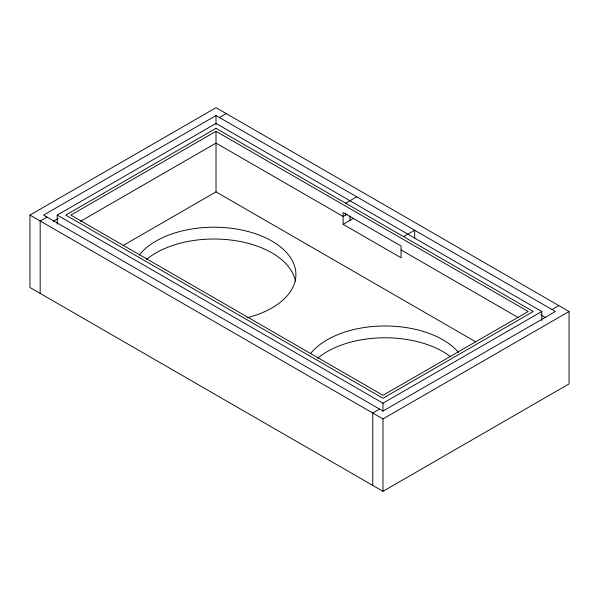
<?xml version="1.0" encoding="UTF-8"?>
<svg xmlns="http://www.w3.org/2000/svg" width="599" height="599" viewBox="0 0 599 599"><rect width="100%" height="100%" fill="white"/><g stroke="black" fill="none" stroke-linecap="round" stroke-linejoin="round"><path stroke-width="0.9" d="M29.95 215.093L216.014 107.678L569.05 311.502L569.05 383.907L382.986 491.322L29.95 287.498L29.95 215.093L382.986 418.926L569.05 311.502M216.014 115.547L43.577 215.093L382.986 411.049L555.423 311.502L216.014 115.547L216.014 124.629M46.992 217.063L40.17 221.001L40.17 293.405M219.421 117.516L226.235 113.578M57.212 224.176L57.212 215.093L216.014 123.416L541.788 311.502L541.788 320.585M53.296 221.293L58.155 218.485M216.014 131.286L70.839 215.093L382.986 395.31L528.161 311.502L216.014 131.286L216.014 191.882L475.591 341.752M80.521 221.316L216.014 143.086L343.122 216.471L347.098 214.18M123.446 245.32L216.014 191.882M345.675 203.196L356.749 196.801M343.122 224.34L401.053 257.787L401.053 245.987L343.122 212.54L343.122 224.34L353.343 218.44M403.606 236.642L414.68 230.248L414.68 238.117M57.212 215.093L382.986 403.179L541.788 311.502M379.579 409.087L372.765 413.018L372.765 485.422M552.008 309.533L558.83 305.595M540.83 314.887L545.696 317.695M401.053 249.918L518.442 317.695M382.986 403.179L382.986 411.356M382.986 418.926L382.986 491.322M349.936 216.037L349.936 220.41M345.675 213.424L345.675 214.996M317.53 358.284A81.928 47.299 0 0 1 450.635 356.749M310.387 353.784A81.928 47.299 0 0 1 383.689 325.983A81.928 47.299 0 0 1 458.534 352.384M146.463 259.517A81.928 47.299 0 0 1 234.194 240.484A81.928 47.299 0 0 1 295.457 281.433M139.32 255.017A81.928 47.299 0 0 1 272.058 241.157A81.928 47.299 0 0 1 247.327 317.717M216.014 128.336L65.733 215.093L382.986 398.268L533.267 311.502L216.014 128.336"/></g></svg>
